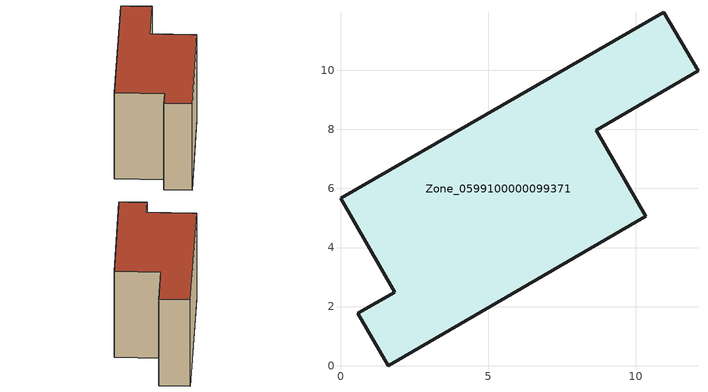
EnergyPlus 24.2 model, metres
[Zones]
Zone_0599100000099371
 floor ground (C_G): 0.58,1.77 1.84,2.49 0,5.66 10.95,11.96 12.1,9.98 8.65,7.97 10.33,5.06 1.61,0 z0
 wall outside (C_F): 1.84,2.49 0.58,1.77 1.61,0 10.33,5.06 8.65,7.97 12.1,9.98 10.95,11.96 0,5.66 1.84,2.49 z0:7.24
 roof outside (C_R): 10.95,11.96 0,5.66 1.84,2.49 0.58,1.77 1.61,0 10.33,5.06 8.65,7.97 12.1,9.98 z7.24
[BUILDING]
Pand.0599100000099371: North Axis=0; Terrain=City; Loads Convergence Tolerance Value=0.04; Temperature Convergence Tolerance Value=0.4; Solar Distribution=FullExterior; Maximum Number of Warmup Days=25; Minimum Number of Warmup Days=1
[Site:Location]
Rotterdam.The.Hague.AP_ZH_NLD Design_Conditions: Latitude=51.96; Longitude=4.45; Time Zone=1; Elevation=-4.5
[SITE:GROUNDTEMPERATURE:BUILDINGSURFACE]
18, 18, 18, 18, 18, 18, 18, 18, 18, 18, 18, 18
[MATERIAL] Thermal Absorptance=0.9; Solar Absorptance=0.7; Visible Absorptance=0.7
Name | Roughness | Thickness | Conductivity | Density | Specific Heat
G.TC.1975-1991 | MediumSmooth | 0.15 | 0.288461 | 540 | 1210
F.TC.1975-1991 | Rough | 0.3 | 0.230769 | 1920 | 840
R.TC.1975-1991 | MediumRough | 0.2 | 0.153846 | 1500 | 1000
[CONSTRUCTION]
C_G: G.TC.1975-1991
C_F: F.TC.1975-1991
C_R: R.TC.1975-1991
[ZONE]
Zone_0599100000099371: Type=1; Multiplier=1; Ceiling Height=Autocalculate; Volume=Autocalculate; Floor Area=autocalculate; Part of Total Floor Area=Yes
[ZONEINFILTRATION:DESIGNFLOWRATE]
Infil_Zone_0599100000099371: Zone or ZoneList or Space or SpaceList=Zone_0599100000099371; Schedule=AlwaysOn; Design Flow Rate Calculation Method=Flow/Area; Flow Rate per Floor Area=0.003; Constant Term Coefficient=1; Temperature Term Coefficient=0; Velocity Term Coefficient=0; Velocity Squared Term Coefficient=0
[HVACTEMPLATE:ZONE:IDEALLOADSAIRSYSTEM]
Zone_0599100000099371: Maximum Heating Supply Air Temperature=50; Minimum Cooling Supply Air Temperature=13; Maximum Heating Supply Air Humidity Ratio=0.0156; Minimum Cooling Supply Air Humidity Ratio=0.0077; Heating Limit=NoLimit; Cooling Limit=NoLimit; Dehumidification Control Type=ConstantSensibleHeatRatio; Cooling Sensible Heat Ratio=0.7; Dehumidification Setpoint=60; Humidification Control Type=None; Humidification Setpoint=30; Outdoor Air Method=None; Outdoor Air Flow Rate per Person=0.00944; Outdoor Air Flow Rate per Zone Floor Area=0; Outdoor Air Flow Rate per Zone=0; Demand Controlled Ventilation Type=None; Outdoor Air Economizer Type=NoEconomizer; Heat Recovery Type=None; Sensible Heat Recovery Effectiveness=0.7; Latent Heat Recovery Effectiveness=0.65
[ZONECONTROL:THERMOSTAT]
ThermostatControl_Zone_0599100000099371: Zone or ZoneList=Zone_0599100000099371; Control Type Schedule=DualSetpointControlType; Control 1=Thermostat_Zone_0599100000099371; Temperature Difference Between Cutout And Setpoint=0
[THERMOSTATSETPOINT:DUALSETPOINT]
Thermostat_Zone_0599100000099371: Heating Setpoint Temperature Schedule=HeatingSetpoint_Zone_0599100000099371; Cooling Setpoint Temperature Schedule=CoolingSetpoint_Zone_0599100000099371
[SCHEDULE:COMPACT]
HeatingSetpoint_Zone_0599100000099371: Through: 12/31, For: AllDays, Until: 24:00, 21
CoolingSetpoint_Zone_0599100000099371: Through: 12/31, For: AllDays, Until: 24:00, 24
DualSetpointControlType: Through: 12/31, For: AllDays, Until: 24:00, 4
AlwaysOn: Through: 12/31, For: AllDays, Until: 24:00, 1
